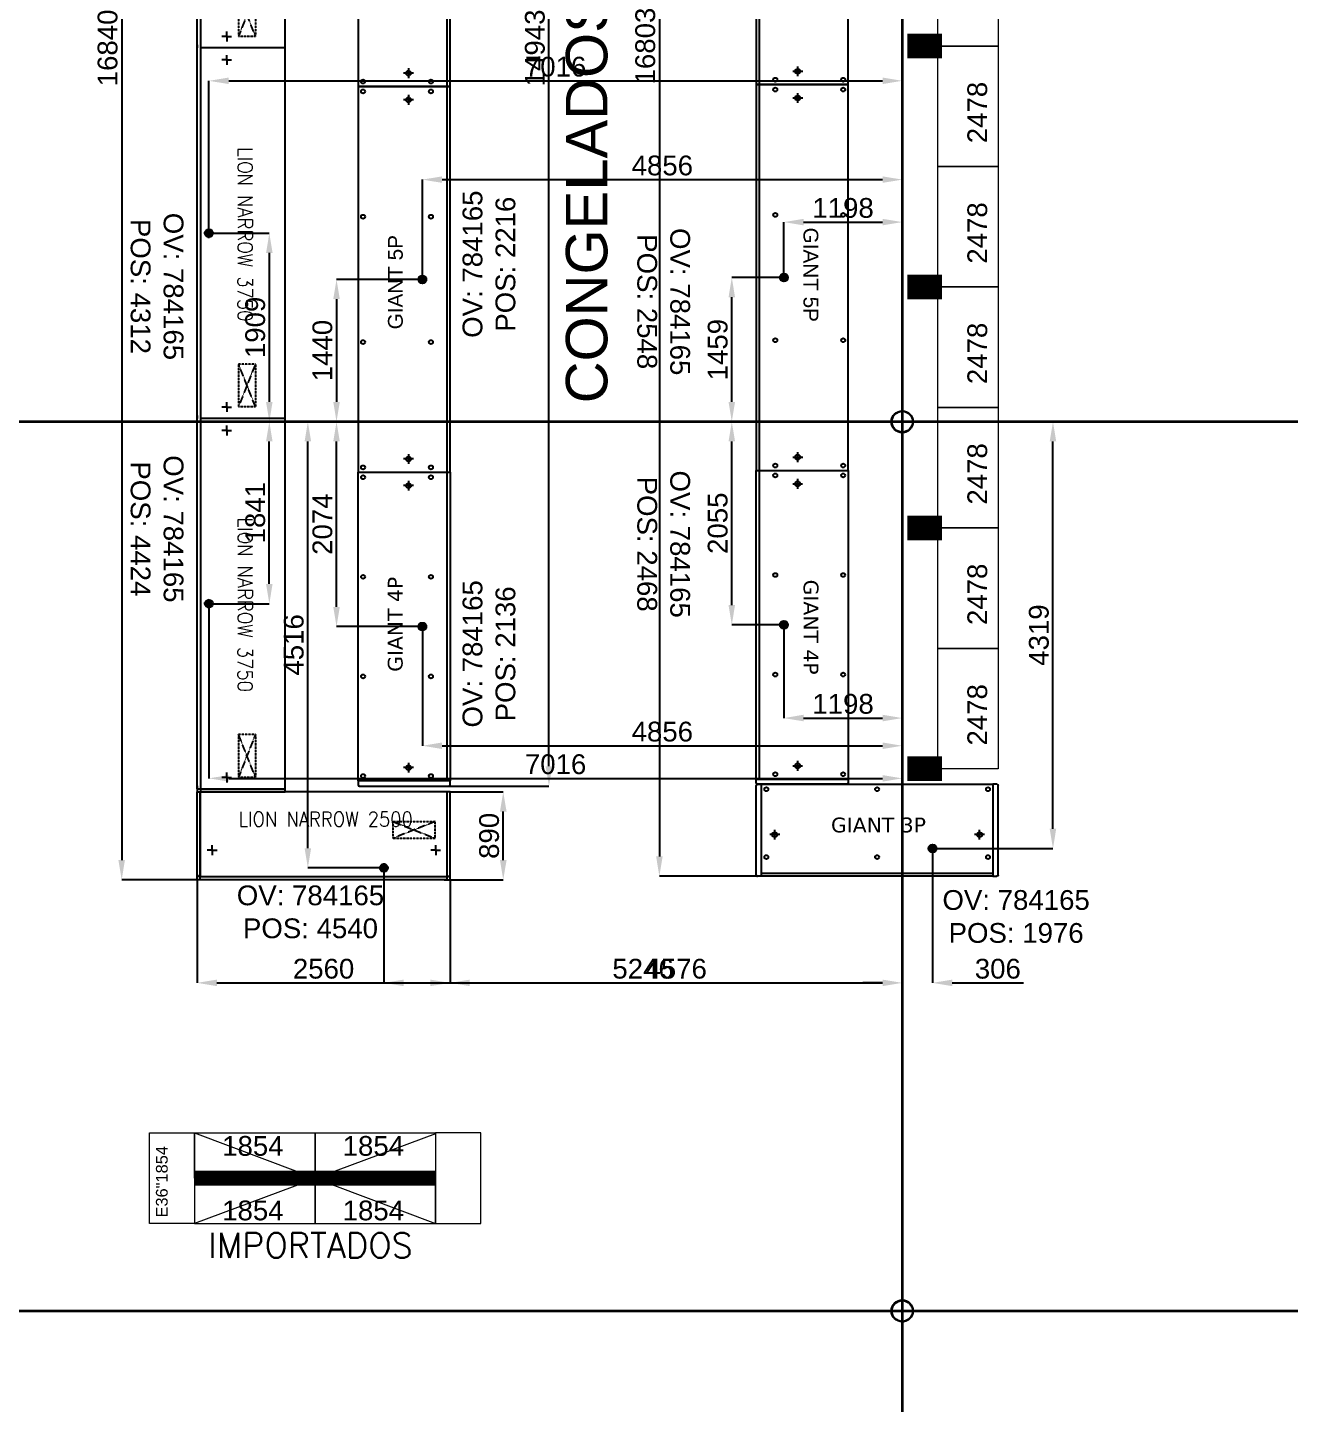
# Model space of a CAD drawing. Header units: millimetres. Extents: x 1478096 to 1808313, y 619971 to 762366.
# Drawn here: x 1548093 to 1560863, y 700893 to 714819 of the extents above; entities that cross this region are included whole.
import ezdxf
from ezdxf.enums import TextEntityAlignment as Align

# ---------------------------------------------------------------- set-up
doc = ezdxf.new("R2010")
doc.units = ezdxf.units.MM
doc.header["$LTSCALE"] = 10
for name, pattern in [('CENTERX2', [4, 2.5, -0.5, 0.5, -0.5]), ('CONTINOUS', [0]), ('TRATTEGGIATA', [0.75, 0.5, -0.25]), ('TRATTEGGIATA2', [0.375, 0.25, -0.125])]:
    doc.linetypes.add(name, pattern=pattern)
for name, color, linetype in [('0_Estructura', 251, 'Continuous'), ('BANCHI', 3, 'Continuous'), ('Categorías', 250, 'Continuous'), ('COSTAN-CAM-EJES', 251, 'CENTERX2'), ('COSTAN-CAM-NOMENCLATURAS', 7, 'Continuous'), ('COSTAN-EXH-COTAS', 7, 'Continuous'), ('COSTAN-EXH-Desagues', 1, 'Continuous'), ('COSTAN-EXH-NOMENCLATURAS', 7, 'Continuous'), ('COSTAN-EXTERIOR', 3, 'Continuous'), ('DESAGUE MAQUINA', 3, 'Continuous'), ('DESAGUE PISO', 7, 'TRATTEGGIATA'), ('EXTERIOR', 3, 'Continuous'), ('Fondos', 250, 'Continuous'), ('GABINETE', 1, 'Continuous'), ('GOP', 1, 'Continuous'), ('LATERALES', 3, 'Continuous'), ('QUADRO_ELETTRICO', 8, 'Continuous'), ('TESTI20', 3, 'Continuous'), ('TETTO', 3, 'TRATTEGGIATA'), ('W-section count', 250, 'Continuous'), ('ZZZZ0_Estructura', 251, 'Continuous'), ('ZZZZOUTRIGGERS', 41, 'Continuous')]:
    doc.layers.add(name, color=color, linetype=linetype)
doc.layers.add('BLOQUES', color=7, linetype='Continuous', lineweight=0)
doc.layers.add('ZZZZBLOQUES', color=7, linetype='Continuous', lineweight=0)
doc.styles.add('costan', font='ARIAL.TTF')
doc.styles.add('HEAD', font='ARIAL.TTF', dxfattribs={"height": 0.6})
doc.styles.add('ROMANS', font='romans')
doc.styles.get("Standard").update_dxf_attribs({"font": 'ARIAL.TTF'})
doc.styles.add('TESTI15', font='romans.shx', dxfattribs={"width": 0.9, "height": 1.5})
doc.dimstyles.new('COSTAN-DESAGUES', dxfattribs={"dimtxt": 200, "dimasz": 200, "dimexe": 0, "dimexo": 0, "dimgap": 40, "dimtad": 1, "dimdec": 0, "dimzin": 0, "dimdsep": 46, "dimtxsty": 'costan', "dimblk1": 'ARCHTICK', "dimblk2": 'ARCHTICK', "dimcen": 0, "dimclrd": 256, "dimclre": 256, "dimclrt": 256, "dimadec": 0, "dimazin": 0, "dimtfac": 1, "dimtdec": 0, "dimtofl": 0, "dimtmove": 0, "dimatfit": 3, "dimfxl": 0, "dimtolj": 1, "dimtzin": 0, "dimarcsym": 0})
doc.dimstyles.new('COSTAN-MM-100', dxfattribs={"dimtxt": 200, "dimasz": 200, "dimexe": 0, "dimexo": 0, "dimgap": 40, "dimtad": 1, "dimdec": 0, "dimzin": 0, "dimdsep": 46, "dimtxsty": 'costan', "dimblk1": 'ARCHTICK', "dimblk2": 'ARCHTICK', "dimcen": 0, "dimclrd": 256, "dimclre": 256, "dimclrt": 256, "dimadec": 0, "dimazin": 0, "dimtfac": 1, "dimtdec": 0, "dimtofl": 0, "dimtmove": 0, "dimatfit": 3, "dimfxl": 0, "dimtolj": 1, "dimtzin": 0, "dimarcsym": 0})

# ---------------------------------------------------------------- blocks, each defined once
blk = doc.blocks.new('LI_TL1_N_375')
at = {"layer": 'DESAGUE MAQUINA'}
for p, q in [((122, -590), (122, -540)), ((3635, -590), (3635, -540)), ((122, -590), (72, -590)), ((122, -590), (122, -640)), ((122, -590), (172, -590)), ((3635, -590), (3585, -590)), ((3635, -590), (3635, -640)), ((3635, -590), (3685, -590))]:
    blk.add_line(p, q, dxfattribs=at)
at = {"layer": 'DESAGUE PISO'}
for p, q in [((1925, -770), (1825, -770)), ((1875, -720), (1875, -820))]:
    blk.add_line(p, q, dxfattribs=at)
at = {"layer": 'GABINETE'}
for p, q in [((3750, 0), (0, 0)), ((0, 0), (0, -855)), ((0, -855), (3750, -855)), ((2500, -890), (0, -890))]:
    blk.add_line(p, q, dxfattribs=at)
at = {"layer": 'LATERALES', "color": 3, "linetype": 'ByBlock'}
blk.add_line((3750, -890), (0, -890), dxfattribs=at)
at = {"layer": 'LATERALES'}
blk.add_line((3720, -890), (3750, -890), dxfattribs=at)
at = {"layer": 'QUADRO_ELETTRICO', "linetype": 'TRATTEGGIATA2'}
for p, q in [((3200, -300), (3630, -300)), ((3200, -300), (3630, -470)), ((3630, -300), (3200, -470)), ((3200, -300), (3200, -470)), ((3630, -470), (3630, -300)), ((3200, -470), (3630, -470))]:
    blk.add_line(p, q, dxfattribs=at)
at = {"layer": 'TESTI20', "style": 'TESTI15', "width": 0.9}
blk.add_text('LION NARROW 3750', height=148, dxfattribs=at).set_placement((1887, -403), align=Align.MIDDLE)
blk = doc.blocks.new('LI_TL1_N_250')
at = {"layer": 'DESAGUE MAQUINA'}
for p, q in [((122, -590), (122, -540)), ((2385, -590), (2385, -540)), ((122, -590), (72, -590)), ((122, -590), (122, -640)), ((122, -590), (172, -590)), ((2385, -590), (2335, -590)), ((2385, -590), (2385, -640)), ((2385, -590), (2435, -590))]:
    blk.add_line(p, q, dxfattribs=at)
at = {"layer": 'DESAGUE PISO'}
for p, q in [((1910, -770), (1810, -770)), ((1860, -720), (1860, -820))]:
    blk.add_line(p, q, dxfattribs=at)
at = {"layer": 'GABINETE'}
for p, q in [((2500, 0), (0, 0)), ((0, 0), (0, -855)), ((0, -855), (2500, -855)), ((2500, -890), (0, -890))]:
    blk.add_line(p, q, dxfattribs=at)
at = {"layer": 'LATERALES'}
for p, q in [((2500, -890), (0, -890)), ((2470, -890), (2500, -890))]:
    blk.add_line(p, q, dxfattribs=at)
at = {"layer": 'QUADRO_ELETTRICO', "linetype": 'TRATTEGGIATA2'}
for p, q in [((1950, -300), (2380, -300)), ((1950, -300), (2380, -470)), ((2380, -300), (1950, -470)), ((1950, -300), (1950, -470)), ((2380, -470), (2380, -300)), ((1950, -470), (2380, -470))]:
    blk.add_line(p, q, dxfattribs=at)
at = {"layer": 'TESTI20', "style": 'TESTI15', "width": 0.9}
blk.add_text('LION NARROW 2500', height=148, dxfattribs=at).set_placement((1271, -276), align=Align.MIDDLE)
blk = doc.blocks.new('giant')
at = {"layer": 'COSTAN-EXH-Desagues'}
blk.add_hatch(color=256, dxfattribs=at).paths.add_polyline_path([(-38883, 31469, 1), (-38963, 31469, 1)])
for p, q in [((-39013, 33286), (-39113, 33286)), ((-39063, 33336), (-39063, 33236)), ((-38673, 29516), (-38673, 33421)), ((-38923, 31429), (-38923, 31509)), ((-38963, 31469), (-38883, 31469)), ((-39063, 29701), (-39063, 29601)), ((-39013, 29651), (-39113, 29651))]:
    blk.add_line(p, q)
for centre, radius in [((-39523, 33371), 20), ((-39063, 33286), 25), ((-38836, 33371), 20), ((-39523, 32103), 20), ((-38836, 32103), 20), ((-39523, 30834), 20), ((-38836, 30834), 20), ((-39063, 29651), 25), ((-39523, 29566), 20), ((-38836, 29566), 20)]:
    blk.add_circle(centre, radius)
at = {"layer": 'COSTAN-EXH-Desagues', "color": 4}
for p, q in [((-38963, 31468), (-38951, 31497)), ((-38951, 31497), (-38923, 31509)), ((-38923, 31509), (-38895, 31497)), ((-38895, 31497), (-38883, 31469)), ((-38951, 31440), (-38963, 31468)), ((-38923, 31429), (-38951, 31440)), ((-38895, 31440), (-38923, 31429)), ((-38883, 31469), (-38895, 31440))]:
    blk.add_line(p, q, dxfattribs=at)
at = {"layer": 'COSTAN-EXH-Desagues'}
blk.add_circle((-38923, 31469), 40, dxfattribs=at)
at = {"layer": 'COSTAN-EXTERIOR'}
for p, q in [((-38643, 33421), (-39573, 33421)), ((-39573, 33421), (-39573, 29516)), ((-38643, 29516), (-38643, 33421)), ((-39573, 29516), (-38643, 29516))]:
    blk.add_line(p, q, dxfattribs=at)
at = {"color": 7}
blk.add_text('GIANT 5P', height=150, rotation=90, dxfattribs=at).set_placement((-39121, 30963))
blk = doc.blocks.new('POSICION DE DESAGUE')
for p, q in [((-40, 0), (40, 0)), ((0, 40), (0, -40))]:
    blk.add_line(p, q)
blk = doc.blocks.new('COSTAN-REFERENCIA DE DESAGÜES')
at = {"layer": 'COSTAN-EXH-Desagues'}
blk.add_hatch(color=256, dxfattribs=at).paths.add_polyline_path([(40, 0, 1), (-40, 0, 1)])
blk.add_circle((0, 0), 40, dxfattribs=at)
blk = doc.blocks.new('*D565')
at = {"layer": 'COSTAN-EXH-COTAS', "lineweight": -2, "transparency": 16777216}
for p, q in [((1552369, 707083, 0), (1552907, 707083, 0)), ((1552907, 706393, 0), (1552907, 706883, 0)), ((1552369, 706193, 0), (1552907, 706193, 0))]:
    blk.add_line(p, q, dxfattribs=at)
at = {"layer": 'COSTAN-EXH-COTAS', "transparency": 16777216}
for points in [[(1552874, 706883, 0), (1552941, 706883, 0), (1552907, 707083, 0)], [(1552874, 706393, 0), (1552941, 706393, 0), (1552907, 706193, 0)]]:
    blk.add_solid(points, dxfattribs=at)
at = {"layer": 'Defpoints', "color": 0, "transparency": 16777216}
for p in [(1552369, 707083, 112422), (1552907, 707083, 0), (1552369, 706193, 112422)]:
    blk.add_point(p, dxfattribs=at)
at = {"layer": 'COSTAN-EXH-COTAS', "transparency": 16777216, "insert": (1552765, 706638, 0), "char_height": 200, "attachment_point": 5, "rotation": 90, "style": 'costan'}
blk.add_mtext('\\A1;890', dxfattribs=at)
blk = doc.blocks.new('_ARCHTICK')
at = {"color": 0, "linetype": 'ByBlock', "const_width": 0.15}
blk.add_lwpolyline([(-0.5, -0.5), (0.5, 0.5)], dxfattribs=at)
blk = doc.blocks.new('*D566')
at = {"layer": 'COSTAN-EXH-COTAS', "lineweight": -2, "transparency": 16777216}
for p, q in [((1552356, 722085, 0), (1553370, 722085, 0)), ((1553370, 707342, 0), (1553370, 721885, 0)), ((1552356, 707142, 0), (1553370, 707142, 0))]:
    blk.add_line(p, q, dxfattribs=at)
at = {"layer": 'COSTAN-EXH-COTAS', "transparency": 16777216}
for points in [[(1553336, 721885, 0), (1553403, 721885, 0), (1553370, 722085, 0)], [(1553336, 707342, 0), (1553403, 707342, 0), (1553370, 707142, 0)]]:
    blk.add_solid(points, dxfattribs=at)
at = {"layer": 'Defpoints', "color": 0, "transparency": 16777216}
for p in [(1552356, 722085, 112422), (1553370, 722085, 0), (1552356, 707142, 112422)]:
    blk.add_point(p, dxfattribs=at)
at = {"layer": 'COSTAN-EXH-COTAS', "transparency": 16777216, "insert": (1553228, 714613, 0), "char_height": 200, "attachment_point": 5, "rotation": 90, "style": 'costan'}
blk.add_mtext('\\A1;14943', dxfattribs=at)
blk = doc.blocks.new('*D568')
at = {"layer": 'COSTAN-EXH-COTAS', "lineweight": -2, "transparency": 16777216}
for p, q in [((1549809, 723033, 0), (1549046, 723033, 0)), ((1549046, 722833, 0), (1549046, 706393, 0)), ((1549809, 706193, 0), (1549046, 706193, 0))]:
    blk.add_line(p, q, dxfattribs=at)
at = {"layer": 'COSTAN-EXH-COTAS', "transparency": 16777216}
for points in [[(1549013, 722833, 0), (1549079, 722833, 0), (1549046, 723033, 0)], [(1549013, 706393, 0), (1549079, 706393, 0), (1549046, 706193, 0)]]:
    blk.add_solid(points, dxfattribs=at)
at = {"layer": 'Defpoints', "color": 0, "transparency": 16777216}
for p in [(1549809, 723033, 112422), (1549046, 706193, 0), (1549809, 706193, 112422)]:
    blk.add_point(p, dxfattribs=at)
at = {"layer": 'COSTAN-EXH-COTAS', "transparency": 16777216, "insert": (1548904, 714613, 0), "char_height": 200, "attachment_point": 5, "rotation": 90, "style": 'costan'}
blk.add_mtext('\\A1;16840', dxfattribs=at)
blk = doc.blocks.new('g3')
for p, q in [((9078, 2974), (8978, 2974)), ((9028, 2924), (9028, 3024)), ((11151, 2974), (11051, 2974)), ((11101, 2924), (11101, 3024)), ((8893, 2584), (11236, 2584))]:
    blk.add_line(p, q)
for centre, radius in [((8943, 3434), 20), ((10064, 3434), 20), ((11186, 3434), 20), ((9028, 2974), 25), ((11101, 2974), 25), ((8943, 2747), 20), ((10064, 2747), 20), ((11186, 2747), 20)]:
    blk.add_circle(centre, radius)
at = {"layer": 'COSTAN-EXH-Desagues', "color": 4}
for p, q in [((10585, 2834), (10596, 2862)), ((10596, 2806), (10585, 2834)), ((10596, 2862), (10624, 2874)), ((10625, 2794), (10596, 2806)), ((10624, 2874), (10653, 2862)), ((10653, 2806), (10625, 2794)), ((10653, 2862), (10665, 2834)), ((10665, 2834), (10653, 2806))]:
    blk.add_line(p, q, dxfattribs=at)
at = {"layer": 'EXTERIOR'}
blk.add_lwpolyline([(8893, 3484), (11236, 3484), (11236, 2554), (8893, 2554), (8893, 3484)], dxfattribs=at)
blk.add_blockref('POSICION DE DESAGUE', (10625, 2834))
at = {"layer": 'COSTAN-EXH-Desagues'}
blk.add_blockref('COSTAN-REFERENCIA DE DESAGÜES', (10625, 2834), dxfattribs=at)
at = {"color": 7, "insert": (9597, 3147), "char_height": 150, "width": 2346.04, "attachment_point": 1}
blk.add_mtext('{\\fVerdana|b0|i0|c0|p34;GIANT 3P}', dxfattribs=at)
blk = doc.blocks.new('gl')
at = {"layer": 'EXTERIOR'}
for p, q in [((-39527, 34268), (-39527, 34307)), ((-38597, 34268), (-39527, 34268)), ((-39515, 34320), (-38610, 34320)), ((-38597, 34307), (-38597, 34268))]:
    blk.add_line(p, q, dxfattribs=at)
for centre, start, end in [((-39515, 34307), 90, 180), ((-38610, 34307), 0, 90)]:
    blk.add_arc(centre, 12.5, start, end, dxfattribs=at)
blk = doc.blocks.new('g3j')
at = {"layer": 'COSTAN-EXTERIOR', "rotation": 89.99999999999999}
blk.add_blockref('gl', (-17335, 60380), dxfattribs=at)
at = {"layer": 'COSTAN-EXTERIOR', "xscale": -1, "rotation": 270}
blk.add_blockref('gl', (-83527, 60380), dxfattribs=at)
at = {"layer": 'EXTERIOR'}
blk.add_blockref('g3', (-60495, 18299), dxfattribs=at)
blk = doc.blocks.new('*D573')
at = {"layer": 'COSTAN-EXH-COTAS', "lineweight": -2, "transparency": 16777216}
for p, q in [((1555479, 723033), (1554487, 723033)), ((1554487, 722833), (1554487, 706430)), ((1555479, 706230), (1554487, 706230))]:
    blk.add_line(p, q, dxfattribs=at)
at = {"layer": 'COSTAN-EXH-COTAS', "transparency": 16777216}
for points in [[(1554454, 722833), (1554520, 722833), (1554487, 723033)], [(1554454, 706430), (1554520, 706430), (1554487, 706230)]]:
    blk.add_solid(points, dxfattribs=at)
at = {"layer": 'Defpoints', "color": 0, "transparency": 16777216}
for p in [(1555479, 723033, 112422), (1554487, 706230), (1555479, 706230, 112422)]:
    blk.add_point(p, dxfattribs=at)
at = {"layer": 'COSTAN-EXH-COTAS', "transparency": 16777216, "insert": (1554345, 714632), "char_height": 200, "attachment_point": 5, "rotation": 90, "style": 'costan'}
blk.add_mtext('\\A1;16803', dxfattribs=at)
blk = doc.blocks.new('*D622')
at = {"layer": 'COSTAN-EXH-COTAS', "lineweight": -2, "transparency": 16777216}
for p, q in [((1549809, 706193), (1549809, 705150)), ((1552369, 706193), (1552369, 705150)), ((1550009, 705150), (1552169, 705150))]:
    blk.add_line(p, q, dxfattribs=at)
at = {"layer": 'COSTAN-EXH-COTAS', "transparency": 16777216}
for points in [[(1550009, 705183), (1550009, 705117), (1549809, 705150)], [(1552169, 705183), (1552169, 705117), (1552369, 705150)]]:
    blk.add_solid(points, dxfattribs=at)
at = {"layer": 'Defpoints', "color": 0, "transparency": 16777216}
for p in [(1549809, 706193, 0), (1552369, 706193, 0), (1552369, 705150)]:
    blk.add_point(p, dxfattribs=at)
at = {"layer": 'COSTAN-EXH-COTAS', "transparency": 16777216, "insert": (1551089, 705292), "char_height": 200, "attachment_point": 5, "style": 'costan'}
blk.add_mtext('\\A1;2560', dxfattribs=at)
blk = doc.blocks.new('*D623')
at = {"layer": 'COSTAN-EXH-COTAS', "lineweight": -2, "transparency": 16777216}
blk.add_line((1552569, 705150), (1556745, 705150), dxfattribs=at)
at = {"layer": 'COSTAN-EXH-COTAS', "transparency": 16777216}
for points in [[(1552569, 705183), (1552569, 705117), (1552369, 705150)], [(1556745, 705183), (1556745, 705117), (1556945, 705150)]]:
    blk.add_solid(points, dxfattribs=at)
at = {"layer": 'Defpoints', "color": 0, "transparency": 16777216}
for p in [(1552369, 705150), (1556945, 705150), (1556945, 705150)]:
    blk.add_point(p, dxfattribs=at)
at = {"layer": 'COSTAN-EXH-COTAS', "transparency": 16777216, "insert": (1554657, 705292), "char_height": 200, "attachment_point": 5, "style": 'costan'}
blk.add_mtext('\\A1;4576', dxfattribs=at)
blk = doc.blocks.new('*D628')
at = {"layer": 'COSTAN-EXH-Desagues', "lineweight": -2, "transparency": 16777216}
for p, q in [((1555747, 712289, 0), (1555747, 712850, 0)), ((1555947, 712850, 0), (1556745, 712850, 0))]:
    blk.add_line(p, q, dxfattribs=at)
at = {"layer": 'COSTAN-EXH-Desagues', "transparency": 16777216}
for points in [[(1555947, 712883, 0), (1555947, 712817, 0), (1555747, 712850, 0)], [(1556745, 712883, 0), (1556745, 712817, 0), (1556945, 712850, 0)]]:
    blk.add_solid(points, dxfattribs=at)
at = {"layer": 'Defpoints', "color": 0, "transparency": 16777216}
for p in [(1556945, 712850, 0), (1556945, 712850, 0), (1555747, 712289, 0)]:
    blk.add_point(p, dxfattribs=at)
at = {"layer": 'COSTAN-EXH-Desagues', "transparency": 16777216, "insert": (1556346, 712992, 0), "char_height": 200, "attachment_point": 5, "style": 'costan'}
blk.add_mtext('\\A1;1198', dxfattribs=at)
blk = doc.blocks.new('*D629')
at = {"layer": 'COSTAN-EXH-Desagues', "lineweight": -2, "transparency": 16777216}
for p, q in [((1555747, 708774), (1555747, 707830)), ((1555947, 707830), (1556745, 707830))]:
    blk.add_line(p, q, dxfattribs=at)
at = {"layer": 'COSTAN-EXH-Desagues', "transparency": 16777216}
for points in [[(1555947, 707864), (1555947, 707797), (1555747, 707830)], [(1556745, 707864), (1556745, 707797), (1556945, 707830)]]:
    blk.add_solid(points, dxfattribs=at)
at = {"layer": 'Defpoints', "color": 0, "transparency": 16777216}
for p in [(1555747, 708774, 224844), (1556945, 707830), (1556945, 707830)]:
    blk.add_point(p, dxfattribs=at)
at = {"layer": 'COSTAN-EXH-Desagues', "transparency": 16777216, "insert": (1556346, 707973), "char_height": 200, "attachment_point": 5, "style": 'costan'}
blk.add_mtext('\\A1;1198', dxfattribs=at)
blk = doc.blocks.new('*D630')
at = {"layer": 'COSTAN-EXH-Desagues', "lineweight": -2, "transparency": 16777216}
for p, q in [((1558470, 706710), (1558470, 710630)), ((1557251, 706510), (1558470, 706510))]:
    blk.add_line(p, q, dxfattribs=at)
at = {"layer": 'COSTAN-EXH-Desagues', "transparency": 16777216}
for points in [[(1558437, 710630), (1558503, 710630), (1558470, 710830)], [(1558437, 706710), (1558503, 706710), (1558470, 706510)]]:
    blk.add_solid(points, dxfattribs=at)
at = {"layer": 'Defpoints', "color": 0, "transparency": 16777216}
for p in [(1558470, 710830), (1558470, 710830), (1557251, 706510, 224844)]:
    blk.add_point(p, dxfattribs=at)
at = {"layer": 'COSTAN-EXH-Desagues', "transparency": 16777216, "insert": (1558328, 708670), "char_height": 200, "attachment_point": 5, "rotation": 90, "style": 'costan'}
blk.add_mtext('\\A1;4319', dxfattribs=at)
blk = doc.blocks.new('*D631')
at = {"layer": 'COSTAN-EXH-Desagues', "lineweight": -2, "transparency": 16777216}
for p, q in [((1557251, 706510), (1557251, 705150)), ((1556745, 705150), (1556545, 705150)), ((1557451, 705150), (1558173, 705150))]:
    blk.add_line(p, q, dxfattribs=at)
at = {"layer": 'COSTAN-EXH-Desagues', "transparency": 16777216}
for points in [[(1556745, 705183), (1556745, 705117), (1556945, 705150)], [(1557451, 705183), (1557451, 705117), (1557251, 705150)]]:
    blk.add_solid(points, dxfattribs=at)
at = {"layer": 'Defpoints', "color": 0, "transparency": 16777216}
for p in [(1557251, 706510), (1556945, 705150), (1557251, 705150)]:
    blk.add_point(p, dxfattribs=at)
at = {"layer": 'COSTAN-EXH-Desagues', "transparency": 16777216, "insert": (1557912, 705292), "char_height": 200, "attachment_point": 5, "style": 'costan'}
blk.add_mtext('\\A1;306', dxfattribs=at)
blk = doc.blocks.new('*D632')
at = {"layer": 'COSTAN-EXH-Desagues', "lineweight": -2, "transparency": 16777216}
for p, q in [((1555220, 708974), (1555220, 710630)), ((1555747, 708774), (1555220, 708774))]:
    blk.add_line(p, q, dxfattribs=at)
at = {"layer": 'COSTAN-EXH-Desagues', "transparency": 16777216}
for points in [[(1555187, 710630), (1555253, 710630), (1555220, 710830)], [(1555187, 708974), (1555253, 708974), (1555220, 708774)]]:
    blk.add_solid(points, dxfattribs=at)
at = {"layer": 'Defpoints', "color": 0, "transparency": 16777216}
for p in [(1555220, 710830), (1555220, 710830), (1555747, 708774, 112422)]:
    blk.add_point(p, dxfattribs=at)
at = {"layer": 'COSTAN-EXH-Desagues', "transparency": 16777216, "insert": (1555078, 709802), "char_height": 200, "attachment_point": 5, "rotation": 90, "style": 'costan'}
blk.add_mtext('\\A1;2055', dxfattribs=at)
blk = doc.blocks.new('*D633')
at = {"layer": 'COSTAN-EXH-Desagues', "lineweight": -2, "transparency": 16777216}
for p, q in [((1555747, 712289), (1555220, 712289)), ((1555220, 711030), (1555220, 712089))]:
    blk.add_line(p, q, dxfattribs=at)
at = {"layer": 'COSTAN-EXH-Desagues', "transparency": 16777216}
for points in [[(1555187, 712089), (1555253, 712089), (1555220, 712289)], [(1555187, 711030), (1555253, 711030), (1555220, 710830)]]:
    blk.add_solid(points, dxfattribs=at)
at = {"layer": 'Defpoints', "color": 0, "transparency": 16777216}
for p in [(1555220, 712289), (1555747, 712289, 0), (1555220, 710830)]:
    blk.add_point(p, dxfattribs=at)
at = {"layer": 'COSTAN-EXH-Desagues', "transparency": 16777216, "insert": (1555078, 711559), "char_height": 200, "attachment_point": 5, "rotation": 90, "style": 'costan'}
blk.add_mtext('\\A1;1459', dxfattribs=at)
blk = doc.blocks.new('*D643')
at = {"layer": 'COSTAN-EXH-Desagues', "lineweight": -2, "transparency": 16777216}
for p, q in [((1552089, 712270), (1552089, 713280)), ((1552289, 713280), (1556745, 713280))]:
    blk.add_line(p, q, dxfattribs=at)
at = {"layer": 'COSTAN-EXH-Desagues', "transparency": 16777216}
for points in [[(1552289, 713313), (1552289, 713247), (1552089, 713280)], [(1556745, 713313), (1556745, 713247), (1556945, 713280)]]:
    blk.add_solid(points, dxfattribs=at)
at = {"layer": 'Defpoints', "color": 0, "transparency": 16777216}
for p in [(1556945, 713280), (1556945, 713280), (1552089, 712270, 112422)]:
    blk.add_point(p, dxfattribs=at)
at = {"layer": 'COSTAN-EXH-Desagues', "transparency": 16777216, "insert": (1554517, 713422), "char_height": 200, "attachment_point": 5, "style": 'costan'}
blk.add_mtext('\\A1;4856', dxfattribs=at)
blk = doc.blocks.new('*D644')
at = {"layer": 'COSTAN-EXH-Desagues', "lineweight": -2, "transparency": 16777216}
for p, q in [((1552089, 712270), (1551220, 712270)), ((1551220, 712070), (1551220, 711030))]:
    blk.add_line(p, q, dxfattribs=at)
at = {"layer": 'COSTAN-EXH-Desagues', "transparency": 16777216}
for points in [[(1551187, 712070), (1551253, 712070), (1551220, 712270)], [(1551187, 711030), (1551253, 711030), (1551220, 710830)]]:
    blk.add_solid(points, dxfattribs=at)
at = {"layer": 'Defpoints', "color": 0, "transparency": 16777216}
for p in [(1552089, 712270), (1551220, 710830), (1551220, 710830)]:
    blk.add_point(p, dxfattribs=at)
at = {"layer": 'COSTAN-EXH-Desagues', "transparency": 16777216, "insert": (1551078, 711550), "char_height": 200, "attachment_point": 5, "rotation": 90, "style": 'costan'}
blk.add_mtext('\\A1;1440', dxfattribs=at)
blk = doc.blocks.new('*D645')
at = {"layer": 'COSTAN-EXH-Desagues', "lineweight": -2, "transparency": 16777216}
for p, q in [((1551220, 708956), (1551220, 710630)), ((1552089, 708756), (1551220, 708756))]:
    blk.add_line(p, q, dxfattribs=at)
at = {"layer": 'COSTAN-EXH-Desagues', "transparency": 16777216}
for points in [[(1551187, 710630), (1551253, 710630), (1551220, 710830)], [(1551187, 708956), (1551253, 708956), (1551220, 708756)]]:
    blk.add_solid(points, dxfattribs=at)
at = {"layer": 'Defpoints', "color": 0, "transparency": 16777216}
for p in [(1551220, 710830), (1551220, 710830), (1552089, 708756, 112422)]:
    blk.add_point(p, dxfattribs=at)
at = {"layer": 'COSTAN-EXH-Desagues', "transparency": 16777216, "insert": (1551078, 709793), "char_height": 200, "attachment_point": 5, "rotation": 90, "style": 'costan'}
blk.add_mtext('\\A1;2074', dxfattribs=at)
blk = doc.blocks.new('*D646')
at = {"layer": 'COSTAN-EXH-Desagues', "lineweight": -2, "transparency": 16777216}
for p, q in [((1552089, 708756), (1552089, 707550)), ((1552289, 707550), (1556745, 707550))]:
    blk.add_line(p, q, dxfattribs=at)
at = {"layer": 'COSTAN-EXH-Desagues', "transparency": 16777216}
for points in [[(1552289, 707583), (1552289, 707517), (1552089, 707550)], [(1556745, 707583), (1556745, 707517), (1556945, 707550)]]:
    blk.add_solid(points, dxfattribs=at)
at = {"layer": 'Defpoints', "color": 0, "transparency": 16777216}
for p in [(1552089, 708756), (1556945, 707550), (1556945, 707550)]:
    blk.add_point(p, dxfattribs=at)
at = {"layer": 'COSTAN-EXH-Desagues', "transparency": 16777216, "insert": (1554517, 707692), "char_height": 200, "attachment_point": 5, "style": 'costan'}
blk.add_mtext('\\A1;4856', dxfattribs=at)
blk = doc.blocks.new('*D647')
at = {"layer": 'COSTAN-EXH-Desagues', "lineweight": -2, "transparency": 16777216}
for p, q in [((1551699, 706313), (1551699, 705150)), ((1551899, 705150), (1556745, 705150))]:
    blk.add_line(p, q, dxfattribs=at)
at = {"layer": 'COSTAN-EXH-Desagues', "transparency": 16777216}
for points in [[(1551899, 705183), (1551899, 705117), (1551699, 705150)], [(1556745, 705183), (1556745, 705117), (1556945, 705150)]]:
    blk.add_solid(points, dxfattribs=at)
at = {"layer": 'Defpoints', "color": 0, "transparency": 16777216}
for p in [(1551699, 706313, 112422), (1556945, 705150), (1556945, 705150)]:
    blk.add_point(p, dxfattribs=at)
at = {"layer": 'COSTAN-EXH-Desagues', "transparency": 16777216, "insert": (1554322, 705292), "char_height": 200, "attachment_point": 5, "style": 'costan'}
blk.add_mtext('\\A1;5246', dxfattribs=at)
blk = doc.blocks.new('*D648')
at = {"layer": 'COSTAN-EXH-Desagues', "lineweight": -2, "transparency": 16777216}
for p, q in [((1550930, 706513), (1550930, 710630)), ((1551699, 706313), (1550930, 706313))]:
    blk.add_line(p, q, dxfattribs=at)
at = {"layer": 'COSTAN-EXH-Desagues', "transparency": 16777216}
for points in [[(1550897, 710630), (1550963, 710630), (1550930, 710830)], [(1550897, 706513), (1550963, 706513), (1550930, 706313)]]:
    blk.add_solid(points, dxfattribs=at)
at = {"layer": 'Defpoints', "color": 0, "transparency": 16777216}
for p in [(1550930, 710830), (1550930, 710830), (1551699, 706313)]:
    blk.add_point(p, dxfattribs=at)
at = {"layer": 'COSTAN-EXH-Desagues', "transparency": 16777216, "insert": (1550788, 708571), "char_height": 200, "attachment_point": 5, "rotation": 90, "style": 'costan'}
blk.add_mtext('\\A1;4516', dxfattribs=at)
blk = doc.blocks.new('*D649')
at = {"layer": 'COSTAN-EXH-Desagues', "lineweight": -2, "transparency": 16777216}
for p, q in [((1549929, 712738), (1550540, 712738)), ((1550540, 712538), (1550540, 711030))]:
    blk.add_line(p, q, dxfattribs=at)
at = {"layer": 'COSTAN-EXH-Desagues', "transparency": 16777216}
for points in [[(1550507, 712538), (1550573, 712538), (1550540, 712738)], [(1550507, 711030), (1550573, 711030), (1550540, 710830)]]:
    blk.add_solid(points, dxfattribs=at)
at = {"layer": 'Defpoints', "color": 0, "transparency": 16777216}
for p in [(1549929, 712738, 112422), (1550540, 710830), (1550540, 710830)]:
    blk.add_point(p, dxfattribs=at)
at = {"layer": 'COSTAN-EXH-Desagues', "transparency": 16777216, "insert": (1550398, 711784), "char_height": 200, "attachment_point": 5, "rotation": 90, "style": 'costan'}
blk.add_mtext('\\A1;1909', dxfattribs=at)
blk = doc.blocks.new('*D650')
at = {"layer": 'COSTAN-EXH-Desagues', "lineweight": -2, "transparency": 16777216}
for p, q in [((1549929, 712738), (1549929, 714280)), ((1550129, 714280), (1556745, 714280))]:
    blk.add_line(p, q, dxfattribs=at)
at = {"layer": 'COSTAN-EXH-Desagues', "transparency": 16777216}
for points in [[(1550129, 714313), (1550129, 714247), (1549929, 714280)], [(1556745, 714313), (1556745, 714247), (1556945, 714280)]]:
    blk.add_solid(points, dxfattribs=at)
at = {"layer": 'Defpoints', "color": 0, "transparency": 16777216}
for p in [(1556945, 714280), (1556945, 714280), (1549929, 712738)]:
    blk.add_point(p, dxfattribs=at)
at = {"layer": 'COSTAN-EXH-Desagues', "transparency": 16777216, "insert": (1553437, 714422), "char_height": 200, "attachment_point": 5, "style": 'costan'}
blk.add_mtext('\\A1;7016', dxfattribs=at)
blk = doc.blocks.new('*D651')
at = {"layer": 'COSTAN-EXH-Desagues', "lineweight": -2, "transparency": 16777216}
for p, q in [((1549929, 708988), (1549929, 707220)), ((1550129, 707220), (1556745, 707220))]:
    blk.add_line(p, q, dxfattribs=at)
at = {"layer": 'COSTAN-EXH-Desagues', "transparency": 16777216}
for points in [[(1550129, 707253), (1550129, 707187), (1549929, 707220)], [(1556745, 707253), (1556745, 707187), (1556945, 707220)]]:
    blk.add_solid(points, dxfattribs=at)
at = {"layer": 'Defpoints', "color": 0, "transparency": 16777216}
for p in [(1549929, 708988, 112422), (1556945, 707220), (1556945, 707220)]:
    blk.add_point(p, dxfattribs=at)
at = {"layer": 'COSTAN-EXH-Desagues', "transparency": 16777216, "insert": (1553437, 707362), "char_height": 200, "attachment_point": 5, "style": 'costan'}
blk.add_mtext('\\A1;7016', dxfattribs=at)
blk = doc.blocks.new('*D652')
at = {"layer": 'COSTAN-EXH-Desagues', "lineweight": -2, "transparency": 16777216}
for p, q in [((1550540, 709188), (1550540, 710630)), ((1549929, 708988), (1550540, 708988))]:
    blk.add_line(p, q, dxfattribs=at)
at = {"layer": 'COSTAN-EXH-Desagues', "transparency": 16777216}
for points in [[(1550507, 710630), (1550573, 710630), (1550540, 710830)], [(1550507, 709188), (1550573, 709188), (1550540, 708988)]]:
    blk.add_solid(points, dxfattribs=at)
at = {"layer": 'Defpoints', "color": 0, "transparency": 16777216}
for p in [(1550540, 710830), (1550540, 710830), (1549929, 708988)]:
    blk.add_point(p, dxfattribs=at)
at = {"layer": 'COSTAN-EXH-Desagues', "transparency": 16777216, "insert": (1550398, 709909), "char_height": 200, "attachment_point": 5, "rotation": 90, "style": 'costan'}
blk.add_mtext('\\A1;1841', dxfattribs=at)

msp = doc.modelspace()

# ---------------------------------------------------------------- hatches: boundary and pattern name
at = {"layer": '0_Estructura'}
h = msp.add_hatch(dxfattribs=at)
h.set_pattern_fill('ANSI31', color=1, scale=2, angle=-180, style=0)
h.set_pattern_definition([(225, (3106400.118, 1238234.961), (4.49012806, -4.49012806), [])])
h.paths.add_polyline_path([(1556835.048, 701829.267, 1), (1557055.048, 701829.267, 1)])
h.paths.add_polyline_path([(1556839.848, 701829.267, 1), (1557050.248, 701829.267, 1)], flags=16)
at = {"layer": 'ZZZZ0_Estructura'}
h = msp.add_hatch(dxfattribs=at)
h.set_pattern_fill('ANSI31', color=1, scale=2, angle=-180, style=0)
h.set_pattern_definition([(225, (3106400.119, 1247235.336), (4.49012806, -4.49012806), [])])
h.paths.add_polyline_path([(1556835.049, 710829.642, 1), (1557055.049, 710829.642, 1)])
h.paths.add_polyline_path([(1556839.849, 710829.642, 1), (1557050.249, 710829.642, 1)], flags=16)

# ---------------------------------------------------------------- linework, layer by layer
at = {"color": 3}
for p, q in [((1552338.824, 707193.565, 112421.869), (1552338.824, 710317.565, 112421.869)), ((1555496.999, 710336.19, 224843.738), (1555496.999, 707212.19, 224843.738))]:
    msp.add_line(p, q, dxfattribs=at)
for p, q in [((1555886.999, 710151.19, 224843.738), (1555886.999, 710251.19, 224843.738)), ((1551998.824, 710182.565, 112421.869), (1551898.824, 710182.565, 112421.869)), ((1551948.824, 710232.565, 112421.869), (1551948.824, 710132.565, 112421.869)), ((1555836.999, 710201.19, 224843.738), (1555936.999, 710201.19, 224843.738)), ((1551998.824, 707328.565, 112421.869), (1551898.824, 707328.565, 112421.869)), ((1551948.824, 707378.565, 112421.869), (1551948.824, 707278.565, 112421.869)), ((1555836.999, 707347.19, 224843.738), (1555936.999, 707347.19, 224843.738)), ((1555886.999, 707297.19, 224843.738), (1555886.999, 707397.19, 224843.738))]:
    msp.add_line(p, q)
for centre in [(1551948.824, 710182.565, 112421.869), (1555886.999, 710201.19, 224843.738), (1551948.824, 707328.565, 112421.869), (1555886.999, 707347.19, 224843.738)]:
    msp.add_circle(centre, 25)
at = {"layer": '0_Estructura', "color": 1}
for p, q in [((1556945.048, 701685.576), (1556945.048, 701972.958)), ((1556801.357, 701829.267), (1557088.739, 701829.267))]:
    msp.add_line(p, q, dxfattribs=at)
for radius in [110, 105.2]:
    msp.add_circle((1556945.048, 701829.267), radius, dxfattribs=at)
at = {"layer": 'BANCHI'}
for p, q in [((1549843.824, 707113.19, 112421.869), (1549843.824, 707098.19, 112421.869)), ((1549838.824, 706228.19, 112421.869), (1549823.824, 706228.19, 112421.869)), ((1552338.824, 706228.19, 112421.869), (1552353.824, 706228.19, 112421.869))]:
    msp.add_line(p, q, dxfattribs=at)
at = {"layer": 'BANCHI', "elevation": 112421.869}
for points in [[(1549808.824, 707113.19), (1549808.824, 707083.19, -1.330334442), (1549808.824, 707083.19), (1550698.824, 707083.19), (1550698.824, 707113.19)], [(1549838.824, 706193.19), (1549808.824, 706193.19, 1.330334442), (1549808.824, 706193.19), (1549808.824, 707083.19), (1549838.824, 707083.19)], [(1552338.824, 706193.19), (1552368.824, 706193.19, -1.330334442), (1552368.824, 706193.19), (1552368.824, 707083.19), (1552338.824, 707083.19)]]:
    msp.add_lwpolyline(points, format="xyb", dxfattribs=at)
at = {"layer": 'BANCHI'}
for centre, start, end in [((1549858.824, 707098.19, 112421.869), 180, 270), ((1549823.824, 706243.19, 112421.869), 180, 270), ((1552353.824, 706243.19, 112421.869), 270, 0)]:
    msp.add_arc(centre, 15, start, end, dxfattribs=at)
at = {"layer": 'BLOQUES'}
for p, q in [((1549783.889, 703630.58), (1552222.289, 702716.18)), ((1552222.289, 703623.38), (1549783.889, 702716.18))]:
    msp.add_line(p, q, dxfattribs=at)
at = {"layer": 'BLOQUES', "color": 250}
for points in [[(1549326.689, 702716.18), (1549326.689, 703630.58), (1549783.889, 703630.58), (1549783.889, 702716.18)], [(1551003.089, 703173.38), (1549783.889, 703173.38), (1549783.889, 703630.58), (1551003.089, 703630.58)], [(1552222.289, 703173.38), (1551003.089, 703173.38), (1551003.089, 703630.58), (1552222.289, 703630.58)], [(1552679.489, 702716.18), (1552679.489, 703630.58), (1552222.289, 703630.58), (1552222.289, 702716.18)], [(1551003.089, 703173.38), (1549783.889, 703173.38), (1549783.889, 702716.18), (1551003.089, 702716.18)], [(1552222.289, 703173.38), (1551003.089, 703173.38), (1551003.089, 702716.18), (1552222.289, 702716.18)]]:
    msp.add_lwpolyline(points, close=True, dxfattribs=at)
at = {"layer": 'COSTAN-CAM-EJES', "const_width": 25}
for points in [[(1556945.049, 619983.43), (1556945.049, 762353.176)], [(1478108.728, 710829.642), (1676824.92, 710829.642)], [(1478108.728, 701829.267), (1676824.92, 701829.267)]]:
    msp.add_lwpolyline(points, dxfattribs=at)
at = {"layer": 'COSTAN-EXH-Desagues', "color": 4}
for p, q in [((1552048.828, 708755.02, 112421.869), (1552060.336, 708783.644, 112421.869)), ((1552060.774, 708727.049, 112421.869), (1552048.828, 708755.02, 112421.869)), ((1552060.336, 708783.644, 112421.869), (1552088.916, 708795.565, 112421.869)), ((1552088.732, 708715.565, 112421.869), (1552060.774, 708727.049, 112421.869)), ((1552116.681, 708726.86, 112421.869), (1552088.732, 708715.565, 112421.869)), ((1552088.916, 708795.565, 112421.869), (1552116.973, 708783.985, 112421.869)), ((1552128.824, 708755.565, 112421.869), (1552116.681, 708726.86, 112421.869)), ((1552116.973, 708783.985, 112421.869), (1552128.824, 708755.565, 112421.869)), ((1555706.999, 708774.19, 224843.738), (1555719.142, 708802.895, 224843.738)), ((1555718.851, 708745.77, 224843.738), (1555706.999, 708774.19, 224843.738)), ((1555746.907, 708734.19, 224843.738), (1555718.851, 708745.77, 224843.738)), ((1555719.142, 708802.895, 224843.738), (1555747.092, 708814.19, 224843.738)), ((1555775.488, 708746.111, 224843.738), (1555746.907, 708734.19, 224843.738)), ((1555747.092, 708814.19, 224843.738), (1555775.049, 708802.706, 224843.738)), ((1555775.049, 708802.706, 224843.738), (1555786.996, 708774.735, 224843.738)), ((1555786.996, 708774.735, 224843.738), (1555775.488, 708746.111, 224843.738))]:
    msp.add_line(p, q, dxfattribs=at)
at = {"layer": 'EXTERIOR'}
for p, q in [((1551438.824, 707193.565, 112421.869), (1551438.824, 707154.065, 112421.869)), ((1552368.824, 707193.565, 112421.869), (1551438.824, 707193.565, 112421.869)), ((1552368.824, 707154.065, 112421.869), (1552368.824, 707193.565, 112421.869)), ((1555466.999, 707172.69, 224843.738), (1555466.999, 707212.19, 224843.738)), ((1555466.999, 707212.19, 224843.738), (1556396.999, 707212.19, 224843.738)), ((1556396.999, 707212.19, 224843.738), (1556396.999, 707172.69, 224843.738)), ((1551451.324, 707141.565, 112421.869), (1552356.324, 707141.565, 112421.869)), ((1556384.499, 707160.19, 224843.738), (1555479.499, 707160.19, 224843.738))]:
    msp.add_line(p, q, dxfattribs=at)
for points, elevation in [([(1551438.824, 707193.565), (1551438.824, 710317.565), (1552368.824, 710317.565), (1552368.824, 707193.565), (1551438.824, 707193.565)], 112421.869), ([(1556396.999, 710336.19), (1556396.999, 707212.19), (1555466.999, 707212.19), (1555466.999, 710336.19), (1556396.999, 710336.19)], 224843.738)]:
    msp.add_lwpolyline(points, dxfattribs=dict(at, elevation=elevation))
for centre in [(1551488.824, 710267.565, 112421.869), (1552175.824, 710267.565, 112421.869), (1555659.999, 710286.19, 224843.738), (1556346.999, 710286.19, 224843.738), (1551488.824, 709259.565, 112421.869), (1552175.824, 709259.565, 112421.869), (1555659.999, 709278.19, 224843.738), (1556346.999, 709278.19, 224843.738), (1551488.824, 708251.565, 112421.869), (1552175.824, 708251.565, 112421.869), (1555659.999, 708270.19, 224843.738), (1556346.999, 708270.19, 224843.738), (1551488.824, 707243.565, 112421.869), (1552175.824, 707243.565, 112421.869), (1555659.999, 707262.19, 224843.738), (1556346.999, 707262.19, 224843.738)]:
    msp.add_circle(centre, 20, dxfattribs=at)
for centre, start, end in [((1551451.324, 707154.065, 112421.869), 180, 270), ((1552356.324, 707154.065, 112421.869), 270, 0), ((1555479.499, 707172.69, 224843.738), 180, 270), ((1556384.499, 707172.69, 224843.738), 270, 0)]:
    msp.add_arc(centre, 12.5, start, end, dxfattribs=at)
at = {"layer": 'Fondos', "color": 250, "linetype": 'CONTINOUS', "ltscale": 0.1, "const_width": 150}
msp.add_lwpolyline([(1552222.289, 703173.38), (1549783.889, 703173.38)], dxfattribs=at)
at = {"layer": 'GOP'}
for p, q in [((1549838.824, 706233.19, 112421.869), (1549838.824, 707083.19, 112421.869)), ((1549838.824, 706228.19, 112421.869), (1549838.824, 707083.19, 112421.869)), ((1549843.824, 707113.19, 112421.869), (1550698.824, 707113.19, 112421.869)), ((1549848.824, 707113.19, 112421.869), (1550698.824, 707113.19, 112421.869)), ((1552338.824, 706233.19, 112421.869), (1552338.824, 707083.19, 112421.869)), ((1552338.824, 706228.19, 112421.869), (1552338.824, 707083.19, 112421.869))]:
    msp.add_line(p, q, dxfattribs=at)
at = {"layer": 'TETTO'}
for p, q in [((1549808.824, 707113.19, 112421.869), (1549848.824, 707113.19, 112421.869)), ((1549838.824, 706193.19, 112421.869), (1549838.824, 706233.19, 112421.869)), ((1552338.824, 706193.19, 112421.869), (1552338.824, 706233.19, 112421.869))]:
    msp.add_line(p, q, dxfattribs=at)
at = {"layer": 'ZZZZ0_Estructura', "color": 1}
for p, q in [((1556945.049, 710685.951), (1556945.049, 710973.333)), ((1556801.358, 710829.642), (1557088.74, 710829.642))]:
    msp.add_line(p, q, dxfattribs=at)
for radius in [110, 105.2]:
    msp.add_circle((1556945.049, 710829.642), radius, dxfattribs=at)
at = {"layer": 'ZZZZBLOQUES', "color": 250, "elevation": 224821.603}
for points in [[(1557303.999, 714631.89), (1557303.999, 715851.09), (1557913.999, 715851.09), (1557913.999, 714631.89)], [(1557303.999, 713412.69), (1557303.999, 714631.89), (1557913.999, 714631.89), (1557913.999, 713412.69)], [(1557303.999, 712193.49), (1557303.999, 713412.69), (1557913.999, 713412.69), (1557913.999, 712193.49)], [(1557303.999, 710974.29), (1557303.999, 712193.49), (1557913.999, 712193.49), (1557913.999, 710974.29)], [(1557303.999, 709755.09), (1557303.999, 710974.29), (1557913.999, 710974.29), (1557913.999, 709755.09)], [(1557303.999, 708535.89), (1557303.999, 709755.09), (1557913.999, 709755.09), (1557913.999, 708535.89)], [(1557303.999, 707316.69), (1557303.999, 708535.89), (1557913.999, 708535.89), (1557913.999, 707316.69)]]:
    msp.add_lwpolyline(points, close=True, dxfattribs=at)
at = {"layer": 'ZZZZOUTRIGGERS', "color": 250, "const_width": 150}
for points, elevation in [([(1557072.319, 714682.139), (1557272.319, 714682.139), (1557272.319, 714582.574), (1557072.319, 714582.574)], 224821.186), ([(1557072.319, 712243.501), (1557272.319, 712243.501), (1557272.319, 712143.936), (1557072.319, 712143.936)], 224820.579), ([(1557072.319, 709805.101), (1557272.319, 709805.101), (1557272.319, 709705.536), (1557072.319, 709705.536)], 224820.579), ([(1557072.319, 707366.701), (1557272.319, 707366.701), (1557272.319, 707267.136), (1557072.319, 707267.136)], 224820.579)]:
    msp.add_lwpolyline(points, close=True, dxfattribs=dict(at, elevation=elevation))

# ---------------------------------------------------------------- block references
for p, rotation in [((1552088.824, 708755.565, 112421.869), 90), ((1555746.999, 708774.19, 224843.738), 270)]:
    msp.add_blockref('POSICION DE DESAGUE', p, dxfattribs=dict(rotation=rotation))
at = {"layer": 'COSTAN-CAM-NOMENCLATURAS', "rotation": 270}
for p in [(1550698.824, 718363.19, 112421.869), (1550698.824, 714613.19, 112421.869), (1550698.824, 710863.19, 112421.869)]:
    msp.add_blockref('LI_TL1_N_375', p, dxfattribs=at)
at = {"layer": 'COSTAN-CAM-NOMENCLATURAS'}
for name, p in [('LI_TL1_N_250', (1549838.824, 707083.19, 112421.869)), ('g3j', (1607121.586, 685377.137, 224843.738))]:
    msp.add_blockref(name, p, dxfattribs=at)
at = {"layer": 'COSTAN-EXH-Desagues'}
for p in [(1549928.824, 712738.19, 112421.869), (1552088.824, 712270.065, 112421.869), (1555746.999, 712288.69, 224843.738), (1549928.824, 708988.19, 112421.869), (1552088.824, 708755.565, 112421.869), (1555746.999, 708774.19, 224843.738), (1557251.249, 706510.19, 224843.738), (1551698.824, 706313.19, 112421.869)]:
    msp.add_blockref('COSTAN-REFERENCIA DE DESAGÜES', p, dxfattribs=at)
for p, rotation in [((1552088.824, 708755.565, 112421.869), 90), ((1555746.999, 708774.19, 224843.738), 270)]:
    msp.add_blockref('COSTAN-REFERENCIA DE DESAGÜES', p, dxfattribs=dict(at, rotation=rotation))
at = {"layer": 'COSTAN-EXTERIOR'}
for p in [(1591011.568, 684706.462, 112421.869), (1591011.568, 680801.462, 112421.869)]:
    msp.add_blockref('giant', p, dxfattribs=at)
at = {"layer": 'COSTAN-EXTERIOR', "rotation": 180}
for p in [(1516824.256, 747662.293, 224843.738), (1516824.256, 743757.293, 224843.738)]:
    msp.add_blockref('giant', p, dxfattribs=at)

# ---------------------------------------------------------------- texts
at = {"color": 7, "char_height": 150, "width": 2205.02807, "attachment_point": 1}
for insert, rotation in [((1551738.816, 708298.451, 112421.869), 90), ((1556097.008, 709231.304, 224843.738), 270)]:
    msp.add_mtext('{\\fVerdana|b0|i0|c0|p34;GIANT 4P}', dxfattribs=dict(at, insert=insert, rotation=rotation))
at = {"layer": 'BLOQUES', "color": 250}
for p in [(1550062.79, 703399.935, -160418.103), (1551281.99, 703399.935, -160418.103), (1550062.79, 702746.825, -160418.103), (1551281.99, 702746.825, -160418.103)]:
    msp.add_attdef('1854', p, '1854', height=200, dxfattribs=at)
msp.add_attdef('E36"1854', (1549511.211, 702775.297, -160418.103), 'E36"1854', height=118.8, rotation=90, dxfattribs=at)
at = {"layer": 'Categorías', "color": 7, "style": 'ROMANS'}
msp.add_text('IMPORTADOS', height=250, dxfattribs=at).set_placement((1549923.44, 702368.449, -160418.103))
at = {"layer": 'COSTAN-EXH-NOMENCLATURAS', "char_height": 200, "attachment_point": 5, "style": 'costan'}
for s, insert, rotation in [('OV: 784165\\PPOS: 2216', (1552763.873, 712424.009, 0), 90), ('OV: 784165\\PPOS: 4312', (1549402.701, 712198.813, 0), 270), ('OV: 784165\\PPOS: 2548', (1554529.316, 712044.208, 112421.869), 270), ('OV: 784165\\PPOS: 4424', (1549402.701, 709744.935, 0), 270), ('OV: 784165\\PPOS: 2468', (1554529.316, 709590.33, 112421.869), 270), ('OV: 784165\\PPOS: 2136', (1552763.873, 708479.983, 0), 90)]:
    msp.add_mtext(s, dxfattribs=dict(at, insert=insert, rotation=rotation))
for s, insert in [('OV: 784165\\PPOS: 4540', (1550956.47, 705867.623, 0)), ('OV: 784165\\PPOS: 1976', (1558097.088, 705820.78, 112421.869))]:
    msp.add_mtext(s, dxfattribs=dict(at, insert=insert))
at = {"layer": 'W-section count', "style": 'HEAD'}
msp.add_text('CONGELADOS', height=420, rotation=90, dxfattribs=at).set_placement((1553750.771, 713086.301, 64472.888), align=Align.MIDDLE)
at = {"layer": 'ZZZZBLOQUES', "color": 250}
for p in [(1557803.997, 713648.399, 224838.666), (1557803.997, 712429.199, 224838.666), (1557803.997, 711209.999, 224838.666), (1557803.997, 709990.799, 224838.666), (1557803.997, 708771.599, 224838.666), (1557803.997, 707552.399, 224838.666)]:
    msp.add_attdef('2478', p, '2478', height=200, rotation=90, dxfattribs=at)

# ---------------------------------------------------------------- dimensions: what is measured, and where the dimension line sits
at = {"layer": 'COSTAN-EXH-COTAS'}
for base, p1, p2, picture, middle in [((1549045.983, 706193.19, 0), (1549808.824, 723033.19, 112421.869), (1549808.824, 706193.19, 112421.869), '*D568', (1548903.869, 714613.19, 0)), ((1554487.016, 706230.19, 112421.869), (1555479.499, 723033.19, 224843.738), (1555479.499, 706230.19, 224843.738), '*D573', (1554344.833, 714631.69, 112421.869)), ((1553369.803, 722084.565, 0), (1552356.324, 707141.565, 112421.869), (1552356.324, 722084.565, 112421.869), '*D566', (1553227.62, 714613.065, 0)), ((1552907.242, 707083.19, 0), (1552368.824, 706193.19, 112421.869), (1552368.824, 707083.19, 112421.869), '*D565', (1552765.127, 706638.19, 0))]:
    dim = msp.add_linear_dim(base=base, p1=p1, p2=p2, angle=90, dimstyle='COSTAN-MM-100', dxfattribs=at)
    dim.commit()
    dim.dimension.update_dxf_attribs({"geometry": picture, "text_midpoint": middle})
for base, p1, p2, picture, middle in [((1552368.824, 705150), (1549808.824, 706193.19, 0), (1552368.824, 706193.19, 0), '*D622', (1551088.824, 705292.115)), ((1556945.049, 705150), (1552368.824, 705150), (1556945.049, 705150), '*D623', (1554656.937, 705292.115))]:
    dim = msp.add_linear_dim(base=base, p1=p1, p2=p2, dimstyle='COSTAN-MM-100', dxfattribs=at)
    dim.commit()
    dim.dimension.update_dxf_attribs({"geometry": picture, "text_midpoint": middle})
at = {"layer": 'COSTAN-EXH-Desagues'}
for base, p1, p2, picture, middle in [((1556945.049, 714280), (1549928.824, 712738.19), (1556945.049, 714280), '*D650', (1553436.937, 714422.115)), ((1556945.047, 713280), (1552088.824, 712270.065, 112421.869), (1556945.047, 713280), '*D643', (1554516.936, 713422.115)), ((1556945.047, 712850, 0), (1555746.999, 712288.69, 0), (1556945.047, 712850, 0), '*D628', (1556346.023, 712992.115, 0)), ((1556945.049, 707220), (1549928.824, 708988.19, 112421.869), (1556945.049, 707220), '*D651', (1553436.937, 707362.115)), ((1556945.049, 707550), (1552088.824, 708755.565), (1556945.049, 707550), '*D646', (1554516.937, 707692.115)), ((1556944.999, 707830.5, 224843.738), (1555746.999, 708774.19, 449687.477), (1556944.999, 707830.5, 224843.738), '*D629', (1556345.999, 707972.615, 224843.738)), ((1557251.249, 705150), (1556944.999, 705150), (1557251.249, 706510.19), '*D631', (1557912.054, 705292.183)), ((1556945.049, 705150), (1551698.824, 706313.19, 112421.869), (1556945.049, 705150), '*D647', (1554321.937, 705292.115))]:
    dim = msp.add_linear_dim(base=base, p1=p1, p2=p2, dimstyle='COSTAN-DESAGUES', dxfattribs=at)
    dim.commit()
    dim.dimension.update_dxf_attribs({"geometry": picture, "text_midpoint": middle})
for base, p1, p2, picture, middle in [((1550540, 710829.642), (1549928.824, 712738.19, 112421.869), (1550540, 710829.642), '*D649', (1550397.885, 711783.916)), ((1551220, 710829.642), (1552088.824, 712270.065), (1551220, 710829.642), '*D644', (1551077.885, 711549.854)), ((1555220, 712288.69), (1555220, 710829.642), (1555746.999, 712288.69, 0), '*D633', (1555077.885, 711559.166)), ((1550540, 710829.642), (1549928.824, 708988.19), (1550540, 710829.642), '*D652', (1550397.885, 709908.916)), ((1550930, 710829.642), (1551698.824, 706313.19), (1550930, 710829.642), '*D648', (1550787.885, 708571.416)), ((1551220, 710829.642), (1552088.824, 708755.565, 112421.869), (1551220, 710829.642), '*D645', (1551077.885, 709792.604)), ((1555220, 710829.642), (1555746.999, 708774.19, 112421.869), (1555220, 710829.642), '*D632', (1555077.885, 709801.916)), ((1558470, 710829.642), (1557251.249, 706510.19, 224843.738), (1558470, 710829.642), '*D630', (1558327.817, 708669.916))]:
    dim = msp.add_linear_dim(base=base, p1=p1, p2=p2, angle=90, dimstyle='COSTAN-DESAGUES', dxfattribs=at)
    dim.commit()
    dim.dimension.update_dxf_attribs({"geometry": picture, "text_midpoint": middle})

doc.saveas('drawing.dxf')
